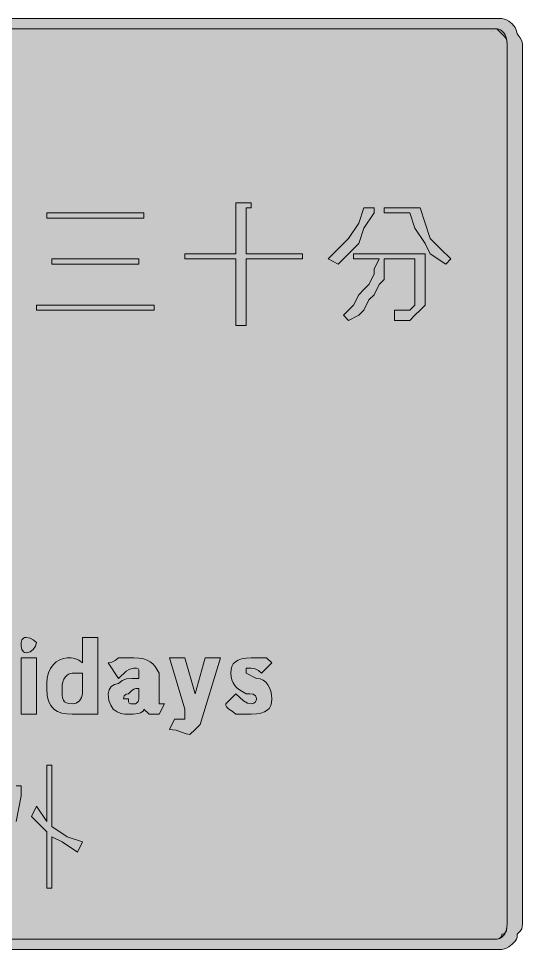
# Model space of a CAD drawing. Header units: metres. Extents: x 9 to 558, y 25 to 244.
# Drawn here: x 439.4 to 557.6, y 25.4 to 243.8 of the extents above; entities that cross this region are included whole.
import ezdxf

# ---------------------------------------------------------------- set-up
doc = ezdxf.new("R2010")
doc.units = ezdxf.units.M
for name, color, linetype, true_color in [('FILL_BLACK_000000', 7, 'Continuous', 0x000000), ('FILL_WHITE_FFFFFF', 7, 'Continuous', 0xffffff), ('STROKE_BLACK_000000', 7, 'Continuous', 0x000000), ('STROKE_WHITE_FFFFFF', 7, 'Continuous', 0xffffff)]:
    doc.layers.add(name, color=color, linetype=linetype, true_color=true_color)

msp = doc.modelspace()

# ---------------------------------------------------------------- hatches: boundary and pattern name
at = {"layer": 'FILL_BLACK_000000', "true_color": 0x000000}
h = msp.add_hatch(color=7, dxfattribs=at)
h.dxf.hatch_style = 1
h.paths.add_polyline_path([(9.81, 238.59), (10.22, 239.36), (10.41, 240.24), (10.56, 240.99), (10.92, 241.76), (11.61, 242.64), (12.36, 243.24), (13.13, 243.65), (14.01, 243.84), (16.41, 243.84), (550.41, 243.84), (552.81, 243.84), (553.69, 243.65), (554.46, 243.24), (555.21, 242.64), (555.9, 241.76), (556.26, 240.99), (556.41, 240.24), (557.1, 239.36), (557.46, 238.59), (557.61, 237.84), (557.61, 31.44), (557.59, 30.73), (557.46, 30.24), (557.1, 29.75), (556.41, 29.04), (556.39, 28.33), (556.26, 27.84), (555.9, 27.35), (555.21, 26.64), (554.46, 26.04), (553.69, 25.63), (552.81, 25.44), (551.61, 25.44), (550.41, 25.44), (16.41, 25.44), (14.01, 25.44), (13.13, 25.63), (12.36, 26.04), (11.61, 26.64), (10.92, 27.35), (10.56, 27.84), (10.43, 28.33), (10.41, 29.04), (10.36, 29.44), (10.22, 29.75), (9.81, 30.24), (9.4, 30.73), (9.26, 31.04), (9.21, 31.44), (9.21, 237.84), (9.81, 238.59)])
h.paths.add_polyline_path([(15.21, 240.24), (14.01, 240.24), (13.61, 240.19), (13.32, 240.05), (12.96, 239.64), (12.81, 239.04), (12.81, 237.84), (12.81, 31.44), (12.81, 30.24), (12.83, 29.55), (12.96, 29.19), (13.32, 29.06), (14.01, 29.04), (14.16, 28.44), (14.52, 28.03), (14.81, 27.89), (15.21, 27.84), (551.61, 27.84), (552.21, 27.99), (552.62, 28.35), (552.76, 28.64), (552.81, 29.04), (553.21, 29.09), (553.5, 29.25), (553.86, 29.79), (553.99, 30.56), (554.01, 31.44), (554.01, 237.84), (553.99, 238.55), (553.86, 239.04), (553.5, 239.53), (552.81, 240.24), (551.61, 241.44), (15.21, 241.44), (15.21, 240.24)], flags=16)
h = msp.add_hatch(color=7, dxfattribs=at)
h.dxf.hatch_style = 1
h.paths.add_polyline_path([(492.81, 187.44), (492.81, 171.84), (490.41, 171.84), (490.41, 187.44), (478.41, 187.44), (478.41, 188.64), (490.41, 188.64), (490.41, 200.64), (492.81, 200.64), (494.01, 200.64), (494.01, 199.44), (492.81, 199.44), (492.81, 188.64), (506.01, 188.64), (506.01, 187.44), (492.81, 187.44)])
h = msp.add_hatch(color=7, dxfattribs=at)
h.dxf.hatch_style = 1
h.paths.add_polyline_path([(522.81, 198.24), (520.41, 194.64), (519.21, 191.04), (516.81, 188.64), (514.41, 186.24), (512.01, 187.44), (514.41, 189.84), (516.81, 192.24), (519.21, 195.84), (520.41, 199.44), (522.81, 199.44), (522.81, 198.24)])
h = msp.add_hatch(color=7, dxfattribs=at)
h.dxf.hatch_style = 1
h.paths.add_polyline_path([(525.21, 199.44), (533.61, 199.44), (534.81, 195.84), (536.01, 192.24), (538.41, 189.84), (540.81, 187.44), (539.61, 186.24), (536.01, 188.64), (534.81, 191.04), (532.41, 194.64), (531.21, 198.24), (525.21, 198.24), (525.21, 199.44)])
h = msp.add_hatch(color=7, dxfattribs=at)
h.dxf.hatch_style = 1
h.paths.add_polyline_path([(468.81, 198.24), (468.81, 197.04), (446.01, 197.04), (446.01, 198.24), (468.81, 198.24)])
h = msp.add_hatch(color=7, dxfattribs=at)
h.dxf.hatch_style = 1
h.paths.add_polyline_path([(516.81, 175.44), (518.01, 176.64), (519.21, 179.04), (520.41, 180.24), (521.61, 181.44), (522.81, 183.84), (522.81, 185.04), (524.01, 187.44), (518.01, 187.44), (518.01, 188.64), (534.81, 188.64), (534.81, 180.24), (534.81, 176.64), (533.61, 175.44), (532.41, 174.24), (531.21, 173.04), (528.81, 173.04), (527.61, 173.04), (527.61, 174.24), (527.61, 175.44), (530.01, 175.44), (531.21, 175.44), (532.41, 176.64), (532.41, 177.84), (532.41, 181.44), (532.41, 187.44), (525.21, 187.44), (525.21, 185.04), (525.21, 182.64), (524.01, 181.44), (522.81, 179.04), (521.61, 177.84), (520.41, 175.44), (519.21, 174.24), (516.81, 173.04), (515.61, 174.24), (516.81, 175.44)])
h = msp.add_hatch(color=7, dxfattribs=at)
h.dxf.hatch_style = 1
h.paths.add_polyline_path([(467.61, 187.44), (467.61, 186.24), (447.21, 186.24), (447.21, 187.44), (467.61, 187.44)])
h = msp.add_hatch(color=7, dxfattribs=at)
h.dxf.hatch_style = 1
h.paths.add_polyline_path([(471.21, 176.64), (471.21, 175.44), (443.61, 175.44), (443.61, 176.64), (471.21, 176.64)])
h = msp.add_hatch(color=7, dxfattribs=at)
h.dxf.hatch_style = 1
h.paths.add_polyline_path([(443.4, 96.56), (442.86, 95.79), (442.09, 95.25), (441.21, 95.04), (440.81, 95.09), (440.52, 95.25), (440.16, 95.79), (440.03, 96.56), (440.01, 97.44), (440.16, 98.04), (440.52, 98.45), (440.81, 98.59), (441.21, 98.64), (442.09, 98.45), (442.86, 98.04), (443.61, 97.44), (443.4, 96.56)])
h = msp.add_hatch(color=7, dxfattribs=at)
h.dxf.hatch_style = 1
h.paths.add_polyline_path([(458.01, 98.64), (458.01, 80.64), (454.41, 80.64), (452.01, 80.64), (450.72, 80.7), (449.55, 80.9), (448.53, 81.27), (447.66, 81.84), (446.96, 82.63), (446.44, 83.68), (446.12, 85), (446.01, 86.64), (446.01, 87.84), (446.12, 89.13), (446.42, 90.3), (446.9, 91.32), (447.51, 92.19), (448.24, 92.89), (449.05, 93.41), (449.91, 93.73), (450.81, 93.84), (451.71, 93.82), (452.61, 93.69), (453.51, 93.33), (454.41, 92.64), (454.41, 98.64), (458.01, 98.64)])
h.paths.add_polyline_path([(454.41, 89.04), (454.41, 90.24), (452.01, 90.24), (451.56, 90.18), (451.13, 90.01), (450.72, 89.73), (450.36, 89.34), (450.05, 88.83), (449.82, 88.21), (449.66, 87.48), (449.61, 86.64), (449.65, 85.06), (449.74, 84.45), (449.91, 83.94), (450.2, 83.55), (450.62, 83.26), (451.22, 83.1), (452.01, 83.04), (452.89, 83.25), (453.66, 83.79), (454.2, 84.56), (454.41, 85.44), (454.41, 87.84), (454.41, 89.04)], flags=16)
h = msp.add_hatch(color=7, dxfattribs=at)
h.dxf.hatch_style = 1
h.paths.add_polyline_path([(443.61, 93.84), (443.61, 80.64), (440.01, 80.64), (440.01, 93.84), (443.61, 93.84)])
h = msp.add_hatch(color=7, dxfattribs=at)
h.dxf.hatch_style = 1
h.paths.add_polyline_path([(467.59, 90.93), (467.46, 91.29), (467.1, 91.42), (466.41, 91.44), (465.51, 91.23), (464.61, 90.69), (462.81, 89.04), (460.41, 92.64), (461.29, 92.83), (462.06, 93.24), (462.81, 93.84), (466.41, 93.84), (467.65, 93.78), (468.7, 93.61), (469.57, 93.33), (470.31, 92.94), (470.93, 92.43), (471.47, 91.81), (472.41, 90.24), (472.41, 84.24), (472.41, 83.04), (473.61, 83.04), (472.41, 80.64), (470.01, 80.64), (468.81, 81.84), (468.7, 81.44), (468.42, 81.15), (467.99, 80.93), (467.46, 80.79), (466.28, 80.66), (465.21, 80.64), (464.31, 80.66), (463.41, 80.79), (462.51, 81.15), (461.61, 81.84), (461.01, 82.74), (460.6, 83.86), (460.41, 85.44), (460.62, 86.32), (461.16, 87.09), (461.93, 87.63), (462.81, 87.84), (463.73, 88.53), (464.76, 88.89), (466.02, 89.02), (467.61, 89.04), (467.61, 90.24), (467.59, 90.93)])
h.paths.add_polyline_path([(465.23, 83.55), (465.36, 83.19), (465.72, 83.06), (466.41, 83.04), (466.81, 83.09), (467.1, 83.23), (467.46, 83.64), (467.61, 84.24), (467.61, 86.64), (466.9, 86.62), (466.41, 86.49), (465.92, 86.13), (465.21, 85.44), (464.61, 85.29), (464.2, 84.93), (464.06, 84.64), (464.01, 84.24), (465.21, 84.24), (465.23, 83.55)], flags=16)
h = msp.add_hatch(color=7, dxfattribs=at)
h.dxf.hatch_style = 1
h.paths.add_polyline_path([(483.21, 93.84), (486.81, 93.84), (482.01, 78.24), (480.81, 77.04), (479.61, 75.84), (478.69, 76.03), (477.66, 76.44), (476.4, 76.85), (474.81, 77.04), (476.01, 79.44), (477.21, 79.44), (478.41, 79.44), (478.41, 80.64), (478.41, 81.84), (474.81, 93.84), (478.41, 93.84), (480.81, 85.44), (483.21, 93.84)])
h = msp.add_hatch(color=7, dxfattribs=at)
h.dxf.hatch_style = 1
h.paths.add_polyline_path([(496.05, 88.93), (496.78, 88.63), (497.4, 88.15), (497.91, 87.54), (498.3, 86.81), (498.58, 86), (498.75, 85.14), (498.81, 84.24), (498.75, 83.4), (498.57, 82.66), (498.24, 82.05), (497.76, 81.54), (497.11, 81.15), (496.28, 80.86), (495.25, 80.7), (494.01, 80.64), (490.41, 80.64), (489.53, 81.35), (488.76, 81.84), (488.22, 82.33), (488.06, 82.64), (488.01, 83.04), (490.41, 85.44), (492.21, 83.79), (493.11, 83.25), (494.01, 83.04), (494.61, 83.19), (495.02, 83.55), (495.16, 83.84), (495.21, 84.24), (495.16, 84.64), (495, 84.93), (494.46, 85.29), (493.69, 85.42), (492.81, 85.44), (491.23, 86.36), (490.62, 86.85), (490.11, 87.39), (489.72, 87.98), (489.44, 88.65), (489.27, 89.39), (489.21, 90.24), (489.27, 91.08), (489.45, 91.81), (489.78, 92.43), (490.26, 92.94), (490.91, 93.33), (491.74, 93.61), (492.77, 93.78), (494.01, 93.84), (497.61, 93.84), (498.81, 92.64), (496.41, 90.24), (495.66, 90.84), (494.89, 91.25), (494.01, 91.44), (492.81, 91.44), (492.81, 90.24), (495.21, 89.04), (496.05, 88.93)])
h = msp.add_hatch(color=7, dxfattribs=at)
h.dxf.hatch_style = 1
h.paths.add_polyline_path([(435.21, 50.64), (429.21, 54.24), (426.81, 51.84), (425.61, 53.04), (428.01, 56.64), (429.21, 60.24), (431.61, 63.84), (432.81, 68.64), (435.21, 67.44), (434.01, 66.24), (434.01, 63.84), (438.81, 63.84), (440.01, 63.84), (440.01, 62.64), (440.01, 61.44), (438.81, 55.44), (437.61, 49.44), (435.21, 47.04), (432.81, 43.44), (430.41, 41.04), (428.01, 39.84), (426.81, 39.84), (425.61, 39.84), (425.61, 41.04), (428.01, 42.24), (431.61, 44.64), (432.81, 48.24), (435.21, 50.64)])
h.paths.add_polyline_path([(430.41, 56.64), (436.41, 53.04), (437.61, 56.64), (438.81, 62.64), (432.81, 62.64), (430.41, 56.64)], flags=16)
h = msp.add_hatch(color=7, dxfattribs=at)
h.dxf.hatch_style = 1
h.paths.add_polyline_path([(450.81, 51.84), (454.41, 50.64), (453.21, 48.24), (449.61, 50.64), (447.21, 51.84), (447.21, 39.84), (446.01, 39.84), (446.01, 53.04), (442.41, 56.64), (443.61, 59.04), (446.01, 55.44), (446.01, 68.64), (447.21, 68.64), (447.21, 67.44), (447.21, 54.24), (450.81, 51.84)])
at = {"layer": 'FILL_WHITE_FFFFFF', "true_color": 0xffffff}
h = msp.add_hatch(color=7, dxfattribs=at)
h.dxf.hatch_style = 1
h.paths.add_polyline_path([(552.06, 241.38), (552.49, 241.21), (552.9, 240.93), (553.26, 240.54), (553.57, 240.03), (553.8, 239.41), (553.96, 238.68), (554.01, 237.84), (554.01, 31.44), (553.96, 30.6), (553.8, 29.86), (553.57, 29.25), (553.26, 28.74), (552.9, 28.35), (552.49, 28.06), (552.06, 27.9), (551.61, 27.84), (15.21, 27.84), (14.81, 27.89), (14.52, 28.03), (14.16, 28.44), (14.01, 29.04), (13.61, 29.09), (13.32, 29.25), (12.96, 29.79), (12.83, 30.56), (12.81, 31.44), (12.81, 237.84), (12.81, 239.04), (12.96, 239.64), (13.32, 240.05), (13.61, 240.19), (14.01, 240.24), (15.21, 241.44), (551.61, 241.44), (552.06, 241.38)])

# ---------------------------------------------------------------- linework, layer by layer
at = {"layer": 'FILL_BLACK_000000', "lineweight": 0, "true_color": 0x000000}
for points in [[(16.41, 243.84), (550.41, 243.84), (552.81, 243.84), (553.69, 243.65), (554.46, 243.24), (555.21, 242.64), (555.9, 241.76), (556.26, 240.99), (556.41, 240.24), (557.1, 239.36), (557.46, 238.59), (557.61, 237.84), (557.61, 31.44), (557.59, 30.73), (557.46, 30.24), (557.1, 29.75), (556.41, 29.04), (556.39, 28.33), (556.26, 27.84), (555.9, 27.35), (555.21, 26.64), (554.46, 26.04), (553.69, 25.63), (552.81, 25.44), (551.61, 25.44), (550.41, 25.44), (16.41, 25.44)], [(15.21, 27.84), (551.61, 27.84), (552.21, 27.99), (552.62, 28.35), (552.76, 28.64), (552.81, 29.04), (553.21, 29.09), (553.5, 29.25), (553.86, 29.79), (553.99, 30.56), (554.01, 31.44), (554.01, 237.84), (553.99, 238.55), (553.86, 239.04), (553.5, 239.53), (552.81, 240.24), (551.61, 241.44), (15.21, 241.44)], [(438.81, 63.84), (440.01, 63.84), (440.01, 62.64), (440.01, 61.44), (438.81, 55.44)]]:
    msp.add_lwpolyline(points, dxfattribs=at)
for points in [[(492.81, 187.44), (492.81, 171.84), (490.41, 171.84), (490.41, 187.44), (478.41, 187.44), (478.41, 188.64), (490.41, 188.64), (490.41, 200.64), (492.81, 200.64), (494.01, 200.64), (494.01, 199.44), (492.81, 199.44), (492.81, 188.64), (506.01, 188.64), (506.01, 187.44)], [(522.81, 198.24), (520.41, 194.64), (519.21, 191.04), (516.81, 188.64), (514.41, 186.24), (512.01, 187.44), (514.41, 189.84), (516.81, 192.24), (519.21, 195.84), (520.41, 199.44), (522.81, 199.44)], [(525.21, 199.44), (533.61, 199.44), (534.81, 195.84), (536.01, 192.24), (538.41, 189.84), (540.81, 187.44), (539.61, 186.24), (536.01, 188.64), (534.81, 191.04), (532.41, 194.64), (531.21, 198.24), (525.21, 198.24)], [(468.81, 198.24), (468.81, 197.04), (446.01, 197.04), (446.01, 198.24)], [(516.81, 175.44), (518.01, 176.64), (519.21, 179.04), (520.41, 180.24), (521.61, 181.44), (522.81, 183.84), (522.81, 185.04), (524.01, 187.44), (518.01, 187.44), (518.01, 188.64), (534.81, 188.64), (534.81, 180.24), (534.81, 176.64), (533.61, 175.44), (532.41, 174.24), (531.21, 173.04), (528.81, 173.04), (527.61, 173.04), (527.61, 174.24), (527.61, 175.44), (530.01, 175.44), (531.21, 175.44), (532.41, 176.64), (532.41, 177.84), (532.41, 181.44), (532.41, 187.44), (525.21, 187.44), (525.21, 185.04), (525.21, 182.64), (524.01, 181.44), (522.81, 179.04), (521.61, 177.84), (520.41, 175.44), (519.21, 174.24), (516.81, 173.04), (515.61, 174.24)], [(467.61, 187.44), (467.61, 186.24), (447.21, 186.24), (447.21, 187.44)], [(471.21, 176.64), (471.21, 175.44), (443.61, 175.44), (443.61, 176.64)], [(443.4, 96.56), (442.86, 95.79), (442.09, 95.25), (441.21, 95.04), (440.81, 95.09), (440.52, 95.25), (440.16, 95.79), (440.03, 96.56), (440.01, 97.44), (440.16, 98.04), (440.52, 98.45), (440.81, 98.59), (441.21, 98.64), (442.09, 98.45), (442.86, 98.04), (443.61, 97.44)], [(458.01, 98.64), (458.01, 80.64), (454.41, 80.64), (452.01, 80.64), (450.72, 80.7), (449.55, 80.9), (448.53, 81.27), (447.66, 81.84), (446.96, 82.63), (446.44, 83.68), (446.12, 85), (446.01, 86.64), (446.01, 87.84), (446.12, 89.13), (446.42, 90.3), (446.9, 91.32), (447.51, 92.19), (448.24, 92.89), (449.05, 93.41), (449.91, 93.73), (450.81, 93.84), (451.71, 93.82), (452.61, 93.69), (453.51, 93.33), (454.41, 92.64), (454.41, 98.64)], [(443.61, 93.84), (443.61, 80.64), (440.01, 80.64), (440.01, 93.84)], [(467.59, 90.93), (467.46, 91.29), (467.1, 91.42), (466.41, 91.44), (465.51, 91.23), (464.61, 90.69), (462.81, 89.04), (460.41, 92.64), (461.29, 92.83), (462.06, 93.24), (462.81, 93.84), (466.41, 93.84), (467.65, 93.78), (468.7, 93.61), (469.57, 93.33), (470.31, 92.94), (470.93, 92.43), (471.47, 91.81), (472.41, 90.24), (472.41, 84.24), (472.41, 83.04), (473.61, 83.04), (472.41, 80.64), (470.01, 80.64), (468.81, 81.84), (468.7, 81.44), (468.42, 81.15), (467.99, 80.93), (467.46, 80.79), (466.28, 80.66), (465.21, 80.64), (464.31, 80.66), (463.41, 80.79), (462.51, 81.15), (461.61, 81.84), (461.01, 82.74), (460.6, 83.86), (460.41, 85.44), (460.62, 86.32), (461.16, 87.09), (461.93, 87.63), (462.81, 87.84), (463.73, 88.53), (464.76, 88.89), (466.02, 89.02), (467.61, 89.04), (467.61, 90.24)], [(483.21, 93.84), (486.81, 93.84), (482.01, 78.24), (480.81, 77.04), (479.61, 75.84), (478.69, 76.03), (477.66, 76.44), (476.4, 76.85), (474.81, 77.04), (476.01, 79.44), (477.21, 79.44), (478.41, 79.44), (478.41, 80.64), (478.41, 81.84), (474.81, 93.84), (478.41, 93.84), (480.81, 85.44)], [(496.05, 88.93), (496.78, 88.63), (497.4, 88.15), (497.91, 87.54), (498.3, 86.81), (498.58, 86), (498.75, 85.14), (498.81, 84.24), (498.75, 83.4), (498.57, 82.66), (498.24, 82.05), (497.76, 81.54), (497.11, 81.15), (496.28, 80.86), (495.25, 80.7), (494.01, 80.64), (490.41, 80.64), (489.53, 81.35), (488.76, 81.84), (488.22, 82.33), (488.06, 82.64), (488.01, 83.04), (490.41, 85.44), (492.21, 83.79), (493.11, 83.25), (494.01, 83.04), (494.61, 83.19), (495.02, 83.55), (495.16, 83.84), (495.21, 84.24), (495.16, 84.64), (495, 84.93), (494.46, 85.29), (493.69, 85.42), (492.81, 85.44), (491.23, 86.36), (490.62, 86.85), (490.11, 87.39), (489.72, 87.98), (489.44, 88.65), (489.27, 89.39), (489.21, 90.24), (489.27, 91.08), (489.45, 91.81), (489.78, 92.43), (490.26, 92.94), (490.91, 93.33), (491.74, 93.61), (492.77, 93.78), (494.01, 93.84), (497.61, 93.84), (498.81, 92.64), (496.41, 90.24), (495.66, 90.84), (494.89, 91.25), (494.01, 91.44), (492.81, 91.44), (492.81, 90.24), (495.21, 89.04)], [(454.41, 89.04), (454.41, 90.24), (452.01, 90.24), (451.56, 90.18), (451.13, 90.01), (450.72, 89.73), (450.36, 89.34), (450.05, 88.83), (449.82, 88.21), (449.66, 87.48), (449.61, 86.64), (449.65, 85.06), (449.74, 84.45), (449.91, 83.94), (450.2, 83.55), (450.62, 83.26), (451.22, 83.1), (452.01, 83.04), (452.89, 83.25), (453.66, 83.79), (454.2, 84.56), (454.41, 85.44), (454.41, 87.84)], [(465.23, 83.55), (465.36, 83.19), (465.72, 83.06), (466.41, 83.04), (466.81, 83.09), (467.1, 83.23), (467.46, 83.64), (467.61, 84.24), (467.61, 86.64), (466.9, 86.62), (466.41, 86.49), (465.92, 86.13), (465.21, 85.44), (464.61, 85.29), (464.2, 84.93), (464.06, 84.64), (464.01, 84.24), (465.21, 84.24)], [(450.81, 51.84), (454.41, 50.64), (453.21, 48.24), (449.61, 50.64), (447.21, 51.84), (447.21, 39.84), (446.01, 39.84), (446.01, 53.04), (442.41, 56.64), (443.61, 59.04), (446.01, 55.44), (446.01, 68.64), (447.21, 68.64), (447.21, 67.44), (447.21, 54.24)]]:
    msp.add_lwpolyline(points, close=True, dxfattribs=at)
at = {"layer": 'FILL_WHITE_FFFFFF', "lineweight": 0, "true_color": 0xffffff}
msp.add_lwpolyline([(15.21, 241.44), (551.61, 241.44), (552.06, 241.38), (552.49, 241.21), (552.9, 240.93), (553.26, 240.54), (553.57, 240.03), (553.8, 239.41), (553.96, 238.68), (554.01, 237.84), (554.01, 31.44), (553.96, 30.6), (553.8, 29.86), (553.57, 29.25), (553.26, 28.74), (552.9, 28.35), (552.49, 28.06), (552.06, 27.9), (551.61, 27.84), (15.21, 27.84)], dxfattribs=at)
at = {"layer": 'STROKE_BLACK_000000', "lineweight": 0, "true_color": 0x000000}
msp.add_lwpolyline([(550.61, 240.88), (550.61, 240.88)], dxfattribs=at)
at = {"layer": 'STROKE_WHITE_FFFFFF', "lineweight": 0, "true_color": 0xffffff}
msp.add_lwpolyline([(550.61, 240.88), (550.61, 240.88)], dxfattribs=at)

doc.saveas('drawing.dxf')
